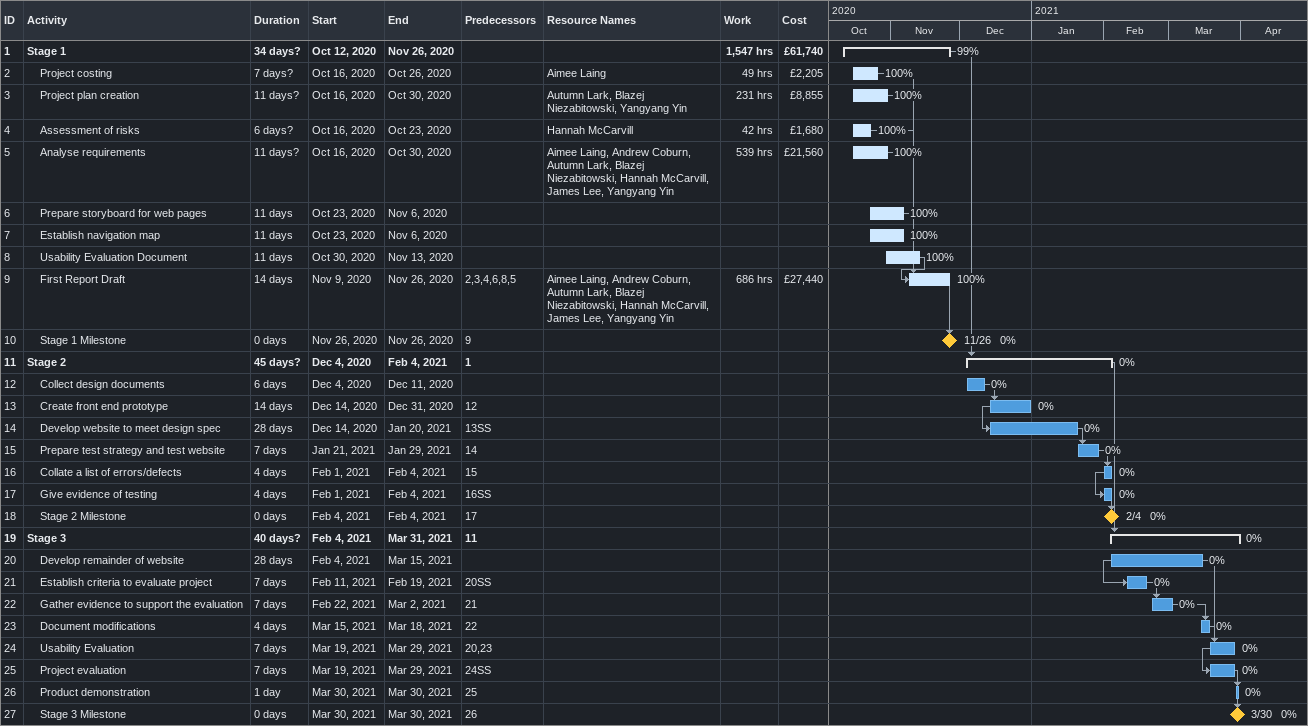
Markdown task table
| ID | Level | Task | Duration | Start | Finish | Predecessors | Resources | % complete | Work (h) | Cost (£) |
|---|---|---|---|---|---|---|---|---|---|---|
| 1 | 1 | **Stage 1** | 34d? | 2020-10-12 | 2020-11-26 |  |  | 99 | 1547 | 61740 |
| 2 | 2 | Project costing | 7d? | 2020-10-16 | 2020-10-26 |  | Aimee Laing | 100 | 49 | 2205 |
| 3 | 2 | Project plan creation | 11d? | 2020-10-16 | 2020-10-30 |  | Autumn Lark, Blazej Niezabitowski, Yangyang Yin | 100 | 231 | 8855 |
| 4 | 2 | Assessment of risks | 6d? | 2020-10-16 | 2020-10-23 |  | Hannah McCarvill | 100 | 42 | 1680 |
| 5 | 2 | Analyse requirements | 11d? | 2020-10-16 | 2020-10-30 |  | Aimee Laing, Andrew Coburn, Autumn Lark, Blazej Niezabitowski, Hannah McCarvill, James Lee, Yangyang Yin | 100 | 539 | 21560 |
| 6 | 2 | Prepare storyboard for web pages | 11d | 2020-10-23 | 2020-11-06 |  |  | 100 |  |  |
| 7 | 2 | Establish navigation map | 11d | 2020-10-23 | 2020-11-06 |  |  | 100 |  |  |
| 8 | 2 | Usability Evaluation Document | 11d | 2020-10-30 | 2020-11-13 |  |  | 100 |  |  |
| 9 | 2 | First Report Draft | 14d | 2020-11-09 | 2020-11-26 | 2, 3, 4, 6, 8, 5 | Aimee Laing, Andrew Coburn, Autumn Lark, Blazej Niezabitowski, Hannah McCarvill, James Lee, Yangyang Yin | 100 | 686 | 27440 |
| 10 | 2 | Stage 1 Milestone | 0d | 2020-11-26 | 2020-11-26 | 9 |  | 0 |  |  |
| 11 | 1 | **Stage 2** | 45d? | 2020-12-04 | 2021-02-04 | 1 |  | 0 |  |  |
| 12 | 2 | Collect design documents | 6d | 2020-12-04 | 2020-12-11 |  |  | 0 |  |  |
| 13 | 2 | Create front end prototype | 14d | 2020-12-14 | 2020-12-31 | 12 |  | 0 |  |  |
| 14 | 2 | Develop website to meet design spec | 28d | 2020-12-14 | 2021-01-20 | 13SS |  | 0 |  |  |
| 15 | 2 | Prepare test strategy and test website | 7d | 2021-01-21 | 2021-01-29 | 14 |  | 0 |  |  |
| 16 | 2 | Collate a list of errors/defects | 4d | 2021-02-01 | 2021-02-04 | 15 |  | 0 |  |  |
| 17 | 2 | Give evidence of testing | 4d | 2021-02-01 | 2021-02-04 | 16SS |  | 0 |  |  |
| 18 | 2 | Stage 2 Milestone | 0d | 2021-02-04 | 2021-02-04 | 17 |  | 0 |  |  |
| 19 | 1 | **Stage 3** | 40d? | 2021-02-04 | 2021-03-31 | 11 |  | 0 |  |  |
| 20 | 2 | Develop remainder of website | 28d | 2021-02-04 | 2021-03-15 |  |  | 0 |  |  |
| 21 | 2 | Establish criteria to evaluate project | 7d | 2021-02-11 | 2021-02-19 | 20SS |  | 0 |  |  |
| 22 | 2 | Gather evidence to support the evaluation | 7d | 2021-02-22 | 2021-03-02 | 21 |  | 0 |  |  |
| 23 | 2 | Document modifications | 4d | 2021-03-15 | 2021-03-18 | 22 |  | 0 |  |  |
| 24 | 2 | Usability Evaluation | 7d | 2021-03-19 | 2021-03-29 | 20, 23 |  | 0 |  |  |
| 25 | 2 | Project evaluation | 7d | 2021-03-19 | 2021-03-29 | 24SS |  | 0 |  |  |
| 26 | 2 | Product demonstration | 1d | 2021-03-30 | 2021-03-30 | 25 |  | 0 |  |  |
| 27 | 2 | Stage 3 Milestone | 0d | 2021-03-30 | 2021-03-30 | 26 |  | 0 |  |  |
